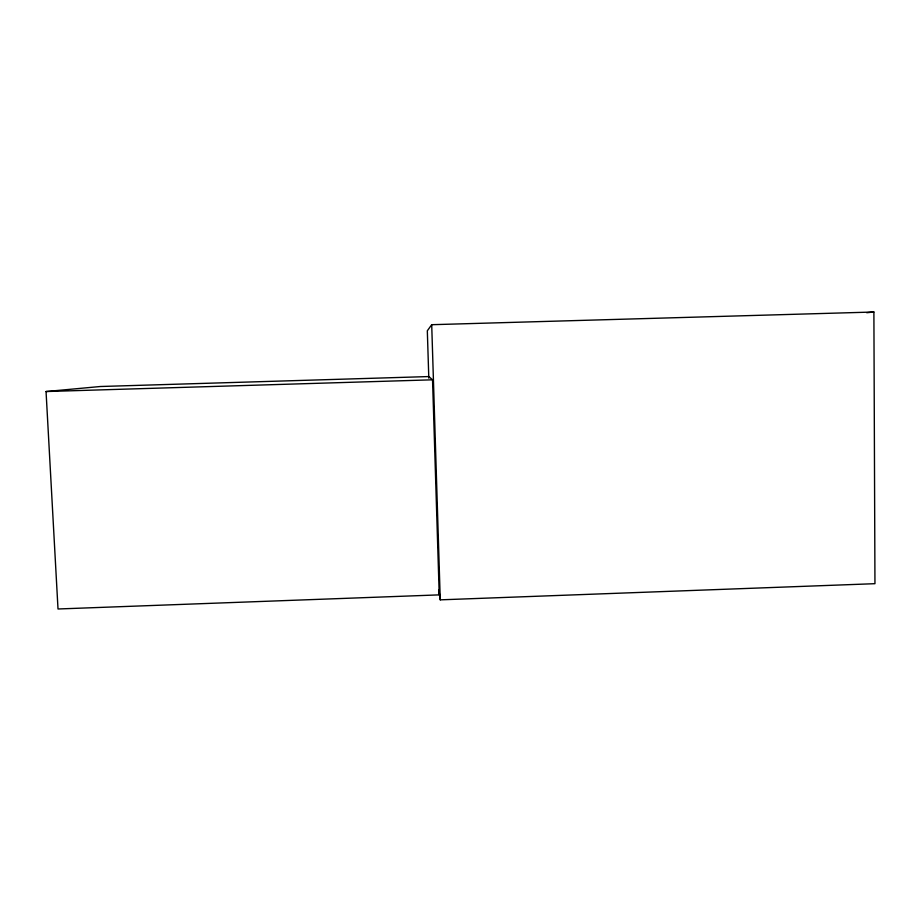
<?xml version="1.0" encoding="UTF-8"?>
<svg xmlns="http://www.w3.org/2000/svg" width="921" height="921" viewBox="0 0 921 921"><rect width="100%" height="100%" fill="white"/><g stroke="black" fill="none" stroke-linecap="round" stroke-linejoin="round"><path stroke-width="1.38" d="M438.937 589.993L440.261 599.847L874.95 583.684L873.891 312.012L431.707 324.699L427.321 330.789L428.806 378.174M866.753 312.714L873.891 312.012M46.05 391.54L100.377 386.509L428.852 376.562L432.536 379.809L439.236 594.874L58.011 608.988L46.05 391.54L432.536 379.809M438.868 592.088L439.236 594.874M431.707 324.699L440.261 599.847"/></g></svg>
